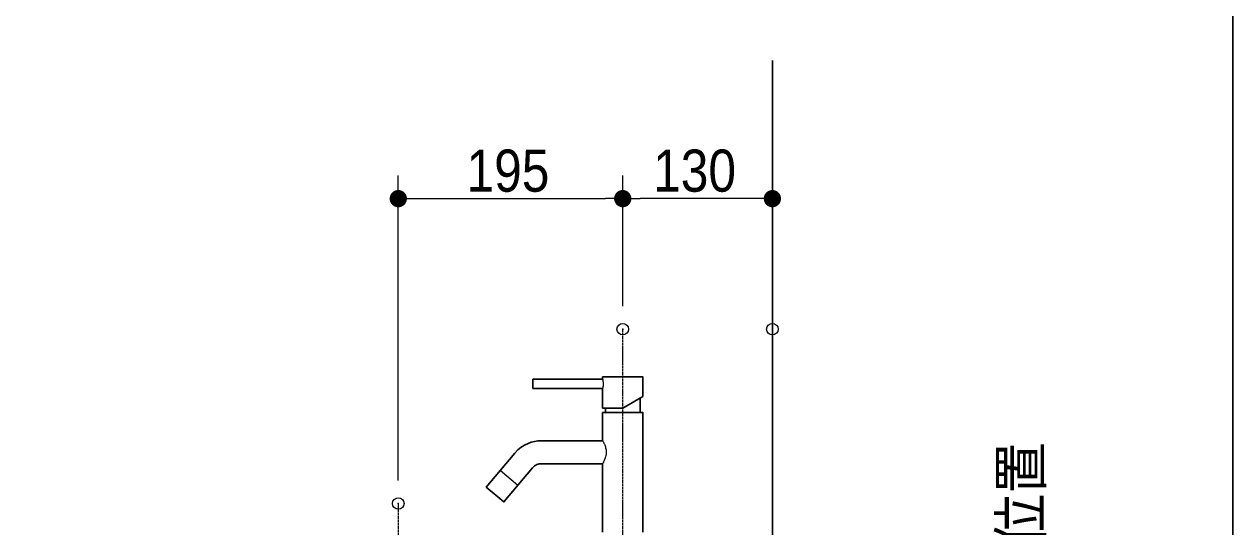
# Model space of a CAD drawing. Units: millimetres, scale not verified. Extents: x -6062 to 6062, y -3045 to 3045.
# Drawn here: x -4068 to -3018, y -1175 to -738 of the extents above; entities that cross this region are included whole.
import ezdxf
from ezdxf.enums import TextEntityAlignment as Align

# ---------------------------------------------------------------- set-up
doc = ezdxf.new("R2010")
doc.units = ezdxf.units.MM
doc.header["$LTSCALE"] = 20
doc.header["$PDMODE"] = 32
doc.header["$PDSIZE"] = 10
doc.linetypes.add('USER1', pattern=[2.91, 1.76, -0.4, 0.35, -0.4])
for name, color, linetype, lineweight in [('0-0_5ボウル・キャビネット', 7, 'Continuous', 15), ('0-1_4給排水', 7, 'Continuous', 30), ('0-2_1図面枠', 7, 'Continuous', 20), ('0-3_2寸法-1', 7, 'Continuous', 15), ('0-4_0', 7, 'Continuous', 25), ('0-6_2寸法-2', 7, 'Continuous', 15)]:
    doc.layers.add(name, color=color, linetype=linetype, lineweight=lineweight)
doc.layers.add('0-5_Defpoints', color=7, linetype='Continuous')
doc.styles.add('ＭＳ Ｐゴシック', font='')
doc.styles.get('ＭＳ Ｐゴシック').set_extended_font_data('MS PGothic')

# ---------------------------------------------------------------- blocks, each defined once
blk = doc.blocks.new('グループ-7')
at = {"layer": '0-1_4給排水'}
for p, q in [((-34900, -21266.8), (-34900, -21520)), ((-35500, -21440), (-35500, -21520))]:
    blk.add_line(p, q, dxfattribs=at)
at = {"layer": '0-1_4給排水', "lineweight": 15}
blk.add_line((-37022.2, -22784), (-37328.6, -22526.9), dxfattribs=at)
at = {"layer": '0-1_4給排水', "linetype": 'USER1', "lineweight": 15}
blk.add_lwpolyline([(-35200, -24180), (-35200, -23600), (-35200, -20070)], dxfattribs=at)
at = {"layer": '0-1_4給排水'}
blk.add_lwpolyline([(-36760, -21100), (-35550, -21100), (-35550, -21440), (-35200, -21440), (-34850.1, -21238), (-34850, -20900), (-35550, -20900), (-35550, -20940), (-36760, -20940)], close=True, dxfattribs=at)
at = {"layer": '0-1_4給排水', "lineweight": 15}
for points in [[(-35550, -20940), (-35549.9, -20940.4), (-35549.6, -20941.6), (-35549.2, -20943.6), (-35548.6, -20946.4), (-35547.9, -20949.8), (-35547.1, -20954), (-35546.2, -20958.7), (-35545.3, -20964.1), (-35544.4, -20969.9), (-35543.5, -20976.2), (-35542.7, -20982.9), (-35542.1, -20989.9), (-35541.5, -20997.2), (-35541.1, -21004.7), (-35540.8, -21012.3), (-35540.7, -21020), (-35540.8, -21024), (-35540.8, -21028.1), (-35541.1, -21036.1), (-35541.6, -21043.9), (-35542.2, -21051.4), (-35542.9, -21058.5), (-35543.7, -21065.3), (-35544.6, -21071.5), (-35545.5, -21077.3), (-35546.4, -21082.4), (-35547.3, -21087), (-35548, -21090.9), (-35548.7, -21094.2), (-35549.3, -21096.7), (-35549.7, -21098.5), (-35549.9, -21099.6), (-35550, -21100)], [(-35550, -22008), (-35549.4, -22009), (-35547.7, -22012.1), (-35544.9, -22017.2), (-35541.1, -22024.1), (-35536.5, -22032.7), (-35531.3, -22042.9), (-35525.7, -22054.6), (-35519.7, -22067.6), (-35513.7, -22081.8), (-35507.9, -22097.2), (-35502.3, -22113.7), (-35497.3, -22131.2), (-35493.1, -22149.6), (-35489.9, -22168.8), (-35487.9, -22188.5), (-35487.2, -22208.5), (-35488, -22228.6), (-35490.1, -22248.5), (-35493.4, -22267.7), (-35497.7, -22286.3), (-35502.8, -22303.9), (-35508.5, -22320.5), (-35514.4, -22335.9), (-35520.5, -22350.1), (-35526.4, -22363), (-35532, -22374.4), (-35537.1, -22384.4), (-35541.5, -22392.7), (-35545.1, -22399.3), (-35547.8, -22404.1), (-35549.4, -22407.1), (-35550, -22408)]]:
    blk.add_lwpolyline(points, dxfattribs=at)
at = {"layer": '0-1_4給排水'}
blk.add_lwpolyline([(-35550, -23600), (-35550, -22408), (-36613.5, -22408), (-36633.2, -22409), (-36652.7, -22411.9), (-36671.8, -22416.7), (-36690.4, -22423.4), (-36711.9, -22433.9), (-36731.9, -22446.9), (-36750.3, -22462.1), (-36766.7, -22479.5), (-37263.9, -23072), (-37570.3, -22814.9), (-37073.1, -22222.3), (-37071.4, -22220.3), (-37020.6, -22167.3), (-36965.1, -22121.9), (-36906.6, -22084.5), (-36844.2, -22054.2), (-36788.5, -22034.1), (-36731.1, -22019.7), (-36672.6, -22010.9), (-36613.5, -22008), (-35550, -22008), (-35550, -21520), (-34850, -21520), (-34850, -23600)], dxfattribs=at)
blk = doc.blocks.new('グループ-8')
at = {"layer": '0-1_4給排水', "linetype": 'USER1', "lineweight": 15}
blk.add_line((-39100, -23100), (-39100, -31940), dxfattribs=at)
blk = doc.blocks.new('_Dot')
at = {"layer": '0-4_0'}
blk.add_line((-10, 0), (-20, 0), dxfattribs=at)
for points in [[(0, 0), (-10, 0), (-9.92, 1.25)], [(0, 0), (-9.92, -1.25), (-10, 0)], [(0, 0), (-9.92, 1.25), (-9.69, 2.49)], [(0, 0), (-9.69, -2.49), (-9.92, -1.25)], [(0, 0), (-9.69, 2.49), (-9.3, 3.68)], [(0, 0), (-9.3, -3.68), (-9.69, -2.49)], [(0, 0), (-9.3, 3.68), (-8.76, 4.82)], [(0, 0), (-8.76, -4.82), (-9.3, -3.68)], [(0, 0), (-8.76, 4.82), (-8.09, 5.88)], [(0, 0), (-8.09, -5.88), (-8.76, -4.82)], [(0, 0), (-8.09, 5.88), (-7.29, 6.85)], [(0, 0), (-7.29, -6.85), (-8.09, -5.88)], [(0, 0), (-7.29, 6.85), (-6.37, 7.71)], [(0, 0), (-6.37, -7.71), (-7.29, -6.85)], [(0, 0), (-6.37, 7.71), (-5.36, 8.44)], [(0, 0), (-5.36, -8.44), (-6.37, -7.71)], [(0, 0), (-5.36, 8.44), (-4.26, 9.05)], [(0, 0), (-4.26, -9.05), (-5.36, -8.44)], [(0, 0), (-4.26, 9.05), (-3.09, 9.51)], [(0, 0), (-3.09, -9.51), (-4.26, -9.05)], [(0, 0), (-3.09, 9.51), (-1.87, 9.82)], [(0, 0), (-1.87, -9.82), (-3.09, -9.51)], [(0, 0), (-1.87, 9.82), (-0.63, 9.98)], [(0, 0), (-0.63, -9.98), (-1.87, -9.82)], [(0, 0), (-0.63, 9.98), (0.63, 9.98)], [(0, 0), (0.63, -9.98), (-0.63, -9.98)], [(0, 0), (0.63, 9.98), (1.87, 9.82)], [(0, 0), (1.87, 9.82), (3.09, 9.51)], [(0, 0), (3.09, 9.51), (4.26, 9.05)], [(0, 0), (4.26, 9.05), (5.36, 8.44)], [(0, 0), (5.36, 8.44), (6.37, 7.71)], [(0, 0), (6.37, 7.71), (7.29, 6.85)], [(0, 0), (7.29, 6.85), (8.09, 5.88)], [(0, 0), (8.09, 5.88), (8.76, 4.82)], [(0, 0), (8.76, 4.82), (9.3, 3.68)], [(0, 0), (9.3, 3.68), (9.69, 2.49)], [(0, 0), (9.69, 2.49), (9.92, 1.25)], [(0, 0), (9.92, 1.25), (10, 0)], [(0, 0), (1.87, -9.82), (0.63, -9.98)], [(0, 0), (3.09, -9.51), (1.87, -9.82)], [(0, 0), (4.26, -9.05), (3.09, -9.51)], [(0, 0), (5.36, -8.44), (4.26, -9.05)], [(0, 0), (6.37, -7.71), (5.36, -8.44)], [(0, 0), (7.29, -6.85), (6.37, -7.71)], [(0, 0), (8.09, -5.88), (7.29, -6.85)], [(0, 0), (8.76, -4.82), (8.09, -5.88)], [(0, 0), (9.3, -3.68), (8.76, -4.82)], [(0, 0), (9.69, -2.49), (9.3, -3.68)], [(0, 0), (9.92, -1.25), (9.69, -2.49)], [(0, 0), (10, 0), (9.92, -1.25)]]:
    blk.add_solid(points, dxfattribs=at)

msp = doc.modelspace()

# ---------------------------------------------------------------- linework, layer by layer
at = {"layer": '0-0_5ボウル・キャビネット', "lineweight": 30}
msp.add_lwpolyline([(-4067.5, -2020), (-3417.5, -2020), (-3417.5, -770)], dxfattribs=at)
at = {"layer": '0-2_1図面枠', "lineweight": 30}
msp.add_line((-3017.5, 1750), (-3017.5, -2420), dxfattribs=at)
at = {"layer": '0-3_2寸法-1'}
for p, q in [((-3742.5, -1135), (-3742.5, -870)), ((-3547.5, -983.5), (-3547.5, -870)), ((-3547.5, -983.5), (-3547.5, -870)), ((-3417.5, -983.5), (-3417.5, -870)), ((-3727.49, -890), (-3562.51, -890)), ((-3432.51, -890), (-3532.49, -890))]:
    msp.add_line(p, q, dxfattribs=at)
at = {"layer": '0-5_Defpoints'}
for p in [(-3547.5, -890), (-3547.5, -1003.5), (-3417.5, -1003.5), (-3742.5, -1155)]:
    msp.add_point(p, dxfattribs=at)

# ---------------------------------------------------------------- block references
at = {"layer": '0-1_4給排水', "xscale": 0.05, "yscale": 0.05}
for name in ['グループ-7', 'グループ-8']:
    msp.add_blockref(name, (-1787.5, 0), dxfattribs=at)
at = {"layer": '0-3_2寸法-1', "xscale": 0.7503418, "yscale": 0.7503418, "rotation": 180}
for p in [(-3742.5, -890), (-3547.5, -890)]:
    msp.add_blockref('_Dot', p, dxfattribs=at)
at = {"layer": '0-3_2寸法-1', "xscale": 0.7503418, "yscale": 0.7503418}
for p in [(-3547.5, -890), (-3417.5, -890)]:
    msp.add_blockref('_Dot', p, dxfattribs=at)

# ---------------------------------------------------------------- texts
at = {"layer": '0-3_2寸法-1', "style": 'ＭＳ Ｐゴシック', "width": 0.9}
for s, p in [('195', (-3683.22, -894.96)), ('130', (-3521.11, -894.96))]:
    msp.add_text(s, height=36.66, dxfattribs=at).set_placement(p, align=Align.BOTTOM_LEFT)
at = {"layer": '0-6_2寸法-2', "style": 'ＭＳ Ｐゴシック', "width": 0.9}
msp.add_text('Pトラップ排水位置', height=36.66, rotation=90, dxfattribs=at).set_placement((-3172.48, -1490.42), align=Align.BOTTOM_LEFT)

doc.saveas('drawing.dxf')
